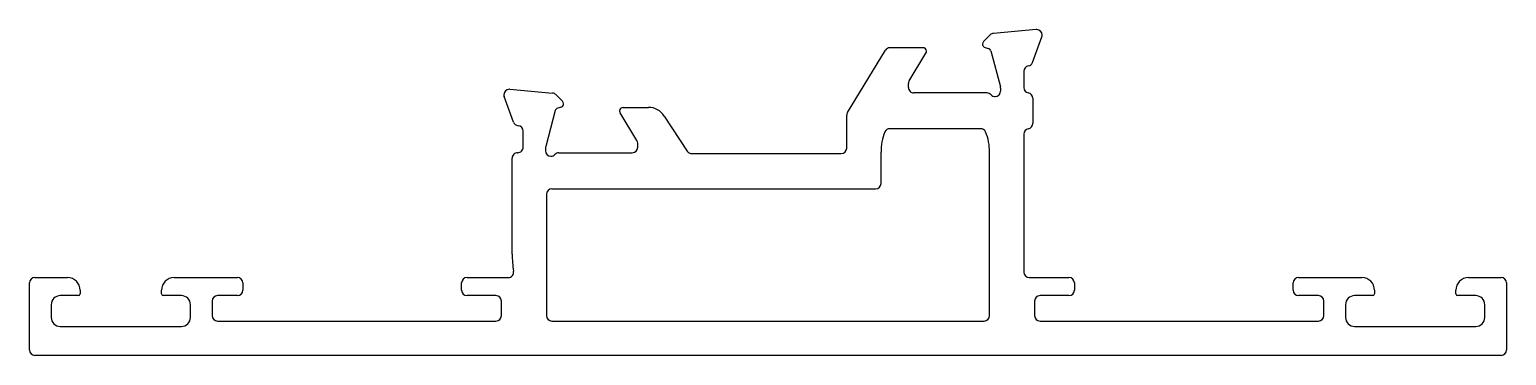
# Model space of a CAD drawing. Extents: x 914.3 to 996, y 456.4 to 474.4.
import ezdxf

# ---------------------------------------------------------------- set-up
doc = ezdxf.new("R2010")
doc.units = 0
doc.layers.get('0').update_dxf_attribs({"linetype": 'CONTINUOUS'})

msp = doc.modelspace()

# ---------------------------------------------------------------- linework, layer by layer
at = {"color": 0}
for p, q in [((967.393, 474.123), (967.03, 473.759)), ((969.945, 474.416), (967.579, 474.209)), ((969.74, 472.604), (970.254, 474.017)), ((959.501, 469.84), (961.597, 473.274)), ((963.671, 473.417), (961.853, 473.417)), ((962.915, 471.595), (963.842, 473.113)), ((967.119, 473.424), (967.288, 473.379)), ((967.43, 473.237), (967.961, 471.256)), ((962.871, 471.217), (962.871, 471.438)), ((969.254, 472.114), (969.254, 471.217)), ((941.026, 469.307), (940.512, 470.719)), ((940.821, 471.119), (943.187, 470.912)), ((943.373, 470.825), (943.736, 470.461)), ((967.224, 470.917), (963.171, 470.917)), ((967.971, 471.178), (967.971, 471.017)), ((969.754, 470.626), (969.754, 469.236)), ((943.336, 469.94), (942.805, 467.958)), ((943.647, 470.127), (943.478, 470.082)), ((947.851, 468.297), (946.924, 469.816)), ((947.095, 470.12), (948.501, 470.12)), ((949.354, 469.641), (950.634, 467.705)), ((959.457, 467.87), (959.457, 469.683)), ((941.557, 467.92), (941.557, 468.811)), ((966.866, 468.944), (961.845, 468.944)), ((969.254, 468.644), (969.254, 461.023)), ((941.254, 467.62), (941.257, 467.62)), ((942.795, 467.88), (942.795, 467.72)), ((943.542, 467.62), (947.595, 467.62)), ((947.895, 467.92), (947.895, 468.141)), ((950.884, 467.57), (959.157, 467.57)), ((961.357, 465.92), (961.357, 467.644)), ((967.354, 458.623), (967.354, 467.644)), ((940.954, 462.023), (940.954, 467.32)), ((942.854, 465.32), (942.854, 458.623)), ((943.154, 465.62), (961.057, 465.62)), ((914.254, 456.723), (914.254, 460.423)), ((914.554, 460.723), (916.354, 460.723)), ((917.054, 460.023), (917.054, 459.823)), ((921.554, 459.823), (921.554, 460.023)), ((922.254, 460.723), (924.354, 460.723)), ((924.354, 460.723), (925.754, 460.723)), ((926.054, 460.423), (926.054, 460.023)), ((938.154, 460.023), (938.154, 460.423)), ((938.454, 460.723), (940.735, 460.723)), ((969.554, 460.723), (971.754, 460.723)), ((972.054, 460.423), (972.054, 460.023)), ((984.154, 460.023), (984.154, 460.423)), ((984.454, 460.723), (985.854, 460.723)), ((985.854, 460.723), (987.954, 460.723)), ((988.654, 460.023), (988.654, 459.823)), ((993.154, 459.823), (993.154, 460.023)), ((993.854, 460.723), (995.654, 460.723)), ((995.954, 460.423), (995.954, 456.723)), ((915.454, 459.223), (915.454, 458.523)), ((916.954, 459.723), (915.954, 459.723)), ((922.654, 459.723), (921.654, 459.723)), ((923.154, 458.523), (923.154, 459.223)), ((924.354, 459.423), (924.354, 458.623)), ((925.754, 459.723), (924.654, 459.723)), ((940.054, 459.723), (938.454, 459.723)), ((940.354, 458.623), (940.354, 459.423)), ((969.854, 459.423), (969.854, 458.623)), ((971.754, 459.723), (970.154, 459.723)), ((985.554, 459.723), (984.454, 459.723)), ((985.854, 458.623), (985.854, 459.423)), ((987.054, 459.223), (987.054, 458.523)), ((988.554, 459.723), (987.554, 459.723)), ((994.254, 459.723), (993.254, 459.723)), ((994.754, 458.523), (994.754, 459.223)), ((915.954, 458.023), (922.654, 458.023)), ((924.654, 458.323), (940.054, 458.323)), ((943.154, 458.323), (967.054, 458.323)), ((970.154, 458.323), (985.554, 458.323)), ((987.554, 458.023), (994.254, 458.023)), ((995.654, 456.423), (914.554, 456.423))]:
    msp.add_line(p, q, dxfattribs=at)
for centre, radius, start, end in [((967.606, 473.91), 0.3, 95, 135), ((969.971, 474.117), 0.3, 90, 95), ((969.971, 474.117), 0.3, 0, 90), ((969.99, 474.114), 0.281, 339.71969, 0.66397), ((961.853, 473.117), 0.3, 90, 148.60449), ((963.671, 473.217), 0.2, 0, 90), ((963.671, 473.217), 0.2, 328.60449, 360), ((967.171, 473.617), 0.2, 135, 180), ((967.171, 473.617), 0.2, 180, 195), ((967.171, 473.617), 0.2, 195, 255), ((967.237, 473.186), 0.2, 15, 75), ((969.554, 472.114), 0.3, 99.22712, 180), ((969.458, 472.707), 0.3, 279.22712, 340), ((963.171, 471.438), 0.3, 148.60449, 180), ((940.795, 470.82), 0.3, 90, 180), ((940.776, 470.817), 0.281, 179.33603, 200.28031), ((940.795, 470.82), 0.3, 85, 90), ((943.16, 470.613), 0.3, 45, 85), ((963.171, 471.217), 0.299, 179.9014, 270.0986), ((967.224, 470.617), 0.3, 41.81031, 90), ((967.671, 471.017), 0.3, 221.81031, 270), ((967.671, 471.017), 0.3, 270, 0), ((967.671, 471.178), 0.3, 0, 15), ((969.554, 471.217), 0.3, 180, 260.40593), ((969.456, 470.627), 0.298, 359.71733, 80.68861), ((943.529, 469.888), 0.2, 105, 165), ((943.595, 470.32), 0.2, 285, 345), ((943.595, 470.32), 0.2, 360, 45), ((943.595, 470.32), 0.2, 345, 0), ((947.095, 469.92), 0.2, 90, 180), ((947.095, 469.92), 0.2, 180, 211.39551), ((948.501, 469.12), 1, 31.4, 90), ((959.757, 469.683), 0.3, 148.60449, 180), ((941.308, 469.409), 0.3, 200, 265.06481), ((941.257, 468.811), 0.3, 359.99214, 85.07267), ((969.454, 469.236), 0.3, 279.59407, 0), ((947.595, 468.141), 0.3, 0, 31.39551), ((963.932, 467.735), 2.576, 156.44777, 182.01295), ((961.845, 468.644), 0.3, 90, 156.44777), ((966.866, 468.644), 0.3, 23.55223, 90), ((964.779, 467.735), 2.576, 357.98705, 23.55223), ((969.553, 468.645), 0.3, 99.52684, 180.06723), ((941.254, 467.32), 0.3, 89.97701, 180), ((941.257, 467.92), 0.3, 269.97701, 0), ((943.095, 467.88), 0.3, 165, 180), ((943.095, 467.72), 0.3, 180, 270), ((943.095, 467.72), 0.3, 270, 318.18969), ((943.542, 467.32), 0.3, 90, 138.18969), ((947.595, 467.92), 0.3, 270, 0), ((950.884, 467.87), 0.3, 213.45269, 270), ((959.157, 467.87), 0.3, 270, 0), ((961.057, 465.92), 0.3, 270, 0), ((943.154, 465.32), 0.3, 90, 180), ((946.854, 462.023), 5.9, 180, 189.2818), ((940.735, 461.023), 0.3, 270, 9.2818), ((969.554, 461.023), 0.3, 180, 270), ((914.554, 460.423), 0.3, 90, 180), ((916.354, 460.023), 0.7, 360, 90), ((922.254, 460.023), 0.7, 90, 180), ((925.754, 460.423), 0.3, 0, 90), ((925.754, 460.023), 0.3, 270, 360), ((938.454, 460.423), 0.3, 90, 180), ((938.454, 460.023), 0.3, 180, 270), ((971.754, 460.423), 0.3, 0, 90), ((971.754, 460.023), 0.3, 270, 360), ((984.454, 460.423), 0.3, 90, 180), ((984.454, 460.023), 0.3, 180, 270), ((987.954, 460.023), 0.7, 0, 90), ((993.854, 460.023), 0.7, 90, 180), ((995.654, 460.423), 0.3, 0, 90), ((915.954, 459.223), 0.5, 90, 180), ((916.954, 459.823), 0.1, 270, 360), ((921.654, 459.823), 0.1, 180, 270), ((922.654, 459.223), 0.5, 360, 90), ((924.654, 459.423), 0.3, 90, 180), ((940.054, 459.423), 0.3, 0, 90), ((970.154, 459.423), 0.3, 90, 180), ((985.554, 459.423), 0.3, 0, 90), ((987.554, 459.223), 0.5, 90, 180), ((988.554, 459.823), 0.1, 270, 0), ((993.254, 459.823), 0.1, 180, 270), ((994.254, 459.223), 0.5, 0, 90), ((915.954, 458.523), 0.5, 180, 270), ((922.654, 458.523), 0.5, 270, 0), ((924.654, 458.623), 0.3, 180, 270), ((940.054, 458.623), 0.3, 270, 360), ((943.154, 458.623), 0.3, 180, 270), ((967.054, 458.623), 0.3, 270, 0), ((970.154, 458.623), 0.3, 180, 270), ((985.554, 458.623), 0.3, 270, 360), ((987.554, 458.523), 0.5, 180, 270), ((994.254, 458.523), 0.5, 270, 0), ((914.554, 456.723), 0.3, 180, 270), ((995.654, 456.723), 0.3, 270, 360)]:
    msp.add_arc(centre, radius, start, end, dxfattribs=at)

doc.saveas('drawing.dxf')
